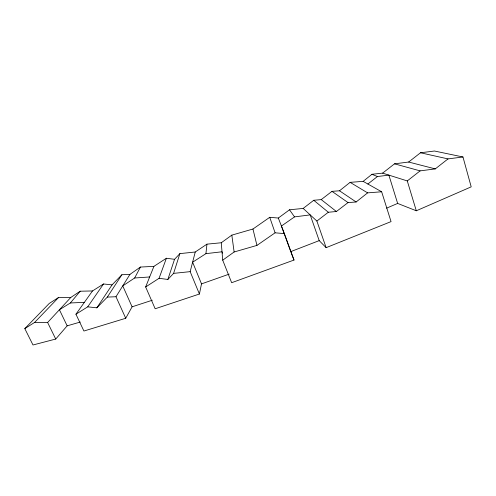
<?xml version="1.0" encoding="UTF-8"?>
<svg xmlns="http://www.w3.org/2000/svg" width="496" height="496" viewBox="0 0 496 496"><rect width="100%" height="100%" fill="white"/><g stroke="black" fill="none" stroke-linecap="round" stroke-linejoin="round"><path stroke-width="0.74" d="M206.944 244.156L195.25 251.999L179.881 253.623L174.536 259.315L166.389 258.249L153.915 266.364L145.65 286.961L155.167 308.766L199.411 294.023L201.512 283.886L192.609 262.198L205.933 253.648L206.944 244.156L221.266 242.755L231.824 235.135L252.954 229.022L269.731 217.31L278.318 218.042L289.509 209.796L303.168 208.425L313.751 200.279L321.241 199.603L331.991 191.344L339.5 190.793L350.108 182.348L363.146 181.362L381.653 191.778L391.053 221.607L326.139 247.659L319.201 240.622L310.198 214.892L294.531 216.888L281.424 226.027L290.749 251.621L319.201 240.622M199.411 294.023L190.166 271.647L195.25 251.999M145.65 286.961L159.061 278.306L167.853 279.453L173.6 273.377L179.881 253.623M167.853 279.453L174.536 259.315M159.061 278.306L166.389 258.249M140.442 267.053L129.94 274.381L121.886 274.747L112.053 284.871L103.521 283.979L92.498 290.954L75.938 314.21L83.911 331.024L125.724 318.277L132.091 306.819L122.748 285.901L134.645 277.996L140.442 267.053L153.915 266.364M75.938 314.21L87.705 306.844L96.863 307.824L107.334 297.092L115.983 296.732L129.94 274.381M107.334 297.092L121.886 274.747M96.863 307.824L112.053 284.871M87.705 306.844L103.521 283.979M80.191 291.214L70.792 297.457L58.547 297.513L49.247 303.447L24.8 328.619L32.996 344.98L55.726 339.053L67.152 325.847L59.415 309.752L70.364 302.969L80.191 291.214L92.498 290.954M24.8 328.619L34.596 322.437L47.622 322.487L70.792 297.457M34.596 322.437L58.547 297.513M363.146 181.362L371.95 174.282L382.608 173.141L407.278 180.928L420.112 170.878L435.265 168.9L448.018 158.906L462.973 156.984L471.2 186.856L416.305 210.781L397.643 203.422L386.595 208.159M326.139 247.659L316.882 221.042L328.327 212.251L336.406 211.501L348.037 202.591L356.128 201.984L367.61 192.863L381.653 191.778M367.865 184.016L377.437 176.539L388.876 175.119L397.643 203.422M382.608 173.141L394.518 163.835L408.654 162.031L435.265 168.9M408.654 162.031L420.49 152.774L434.465 151.02L462.973 156.984M222.716 260.171L234.124 251.987L256.947 245.402L275.094 232.816L284.363 233.597L294.004 260.053L231.651 282.708L222.716 260.171L221.266 242.755M201.512 283.886L229.189 274.121M132.091 306.819L152.309 300.223M67.152 325.847L80.309 322.04M205.933 253.648L222.016 251.782L222.574 253.189M173.6 273.377L190.166 271.647M134.645 277.996L149.662 276.966M70.364 302.969L84.376 302.349M420.49 152.774L448.018 158.906M394.518 163.835L420.112 170.878M371.95 174.282L377.437 176.539M350.108 182.348L367.61 192.863M339.5 190.793L356.128 201.984M331.991 191.344L348.037 202.591M321.241 199.603L336.406 211.501M313.751 200.279L328.327 212.251M303.168 208.425L316.882 221.042M289.509 209.796L294.531 216.888M47.622 322.487L55.726 339.053M115.983 296.732L125.724 318.277M278.318 218.042L284.363 233.597M291.022 252.328L294.004 260.053M269.731 217.31L275.094 232.816M407.278 180.928L416.305 210.781M252.954 229.022L256.947 245.402M231.824 235.135L234.124 251.987"/></g></svg>
